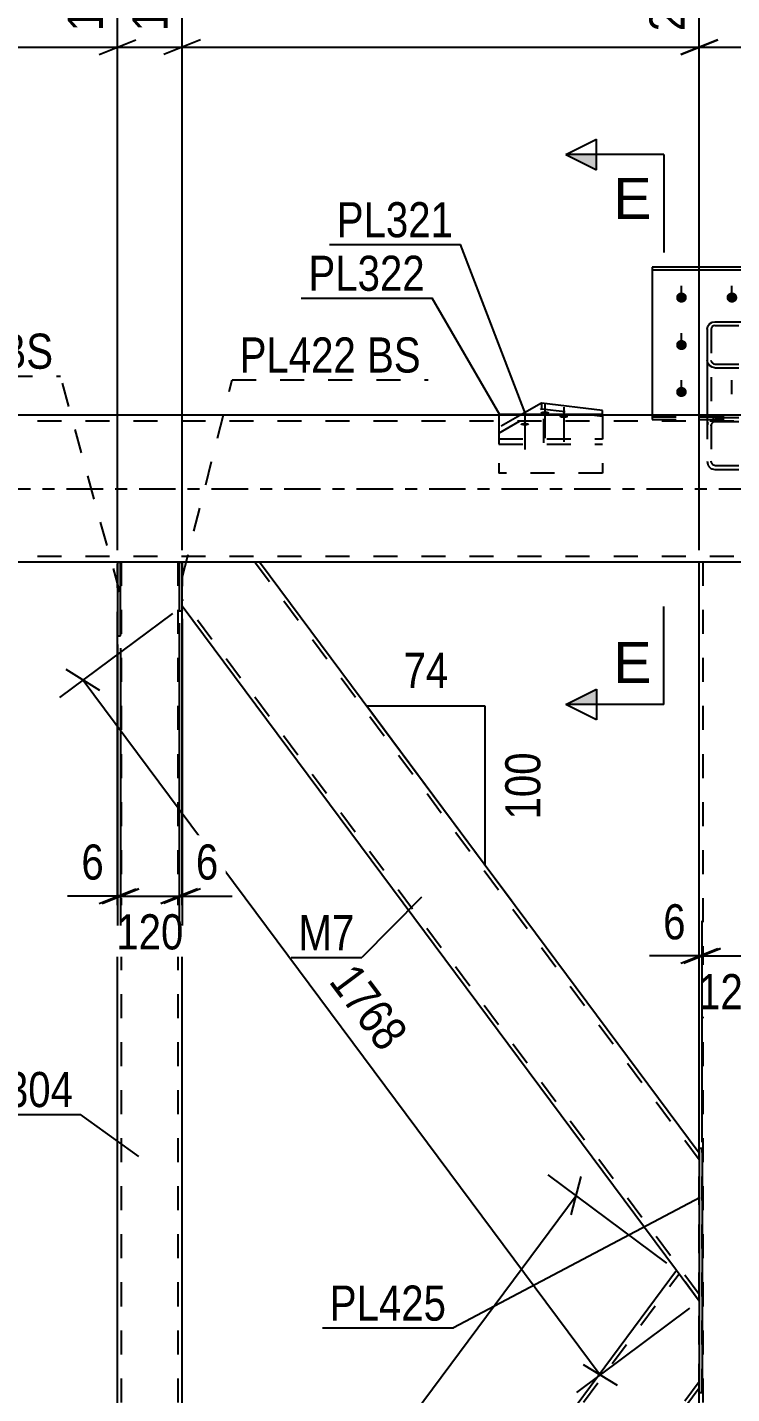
# Model space of a CAD drawing. Header units: millimetres. Extents: x -46 to 795, y -443 to 151.
# Drawn here: x 29.5 to 87, y -73.9 to 37.7 of the extents above; entities that cross this region are included whole.
import ezdxf

# ---------------------------------------------------------------- set-up
doc = ezdxf.new("R2010")
doc.units = ezdxf.units.MM
doc.linetypes.add('DXK_LINE_DOT2', pattern=[3.9198, 1.9599, -1.9599])
doc.linetypes.add('DXK_LINE_DOT3', pattern=[5.9187, 2.979, -0.9799, 0.9799, -0.9799])
doc.styles.add('Arial', font='ARIAL.TTF', dxfattribs={"height": 0.2})
doc.styles.add('Arial Narrow', font='ARIALN.TTF', dxfattribs={"height": 0.2})

# ---------------------------------------------------------------- blocks, each defined once
blk = doc.blocks.new('Part-761550593-3111 - 3006')
at = {"color": 2, "linetype": 'Continuous'}
for p, q in [((37.14, -6), (36.9, -6)), ((36.9, -6), (36.9, -12)), ((37.14, -12), (37.14, -6)), ((36.9, -12), (37.14, -12))]:
    blk.add_line(p, q, dxfattribs=at)
blk = doc.blocks.new('Part-761550593-3012 - 3006')
at = {"color": 2, "linetype": 'Continuous'}
for p, q in [((84.64, -53.83), (84.4, -53.83)), ((84.4, -53.83), (84.4, -73.77)), ((84.64, -53.83), (84.64, -73.77)), ((84.64, -73.77), (84.4, -73.77))]:
    blk.add_line(p, q, dxfattribs=at)
blk = doc.blocks.new('Part-761550593-3013 - 3006')
at = {"color": 7, "linetype": 'DXK_LINE_DOT2'}
for p, q in [((84.4, -73.77), (84.4, -53.83)), ((84.64, -53.83), (84.4, -53.83)), ((84.64, -73.77), (84.64, -53.83)), ((84.64, -73.77), (84.4, -73.77))]:
    blk.add_line(p, q, dxfattribs=at)
blk = doc.blocks.new('Part-761550593-3121 - 3006')
at = {"color": 2, "linetype": 'Continuous'}
for p, q in [((42.18, -6), (41.94, -6)), ((41.94, -6), (41.94, -9.97)), ((42.18, -9.97), (42.18, -6)), ((41.94, -9.97), (42.18, -9.97))]:
    blk.add_line(p, q, dxfattribs=at)
blk = doc.blocks.new('Part-761550593-3068 - 3006')
at = {"color": 7, "linetype": 'DXK_LINE_DOT2'}
for p, q in [((42.18, -6), (36.9, -6)), ((36.9, -12), (36.9, -6)), ((37.22, -121.6), (37.22, -6)), ((41.86, -121.6), (41.86, -6)), ((42.18, -9.97), (42.18, -6))]:
    blk.add_line(p, q, dxfattribs=at)
at = {"color": 2, "linetype": 'Continuous'}
for p, q in [((42.18, -117.63), (42.18, -9.97)), ((36.9, -115.6), (36.9, -12))]:
    blk.add_line(p, q, dxfattribs=at)
blk = doc.blocks.new('Bolt-761550593-3147 - 3006')
at = {"linetype": 'Continuous'}
for points in [[(82.94, 16.02), (83.03, 16.01), (83.12, 15.99), (83.2, 15.94), (83.27, 15.89), (83.32, 15.82), (83.36, 15.74), (83.38, 15.65), (83.38, 15.57), (83.36, 15.48), (83.32, 15.4), (83.27, 15.33), (83.2, 15.27), (83.12, 15.23), (83.03, 15.2), (82.94, 15.2), (82.85, 15.2), (82.76, 15.23), (82.68, 15.27), (82.62, 15.33), (82.56, 15.4), (82.52, 15.48), (82.51, 15.57), (82.51, 15.65), (82.52, 15.74), (82.56, 15.82), (82.62, 15.89), (82.68, 15.94), (82.76, 15.99), (82.85, 16.01)], [(87.06, 16.02), (87.15, 16.01), (87.24, 15.99), (87.32, 15.94), (87.39, 15.89), (87.44, 15.82), (87.48, 15.74), (87.5, 15.65), (87.5, 15.57), (87.48, 15.48), (87.44, 15.4), (87.39, 15.33), (87.32, 15.27), (87.24, 15.23), (87.15, 15.2), (87.06, 15.2), (86.97, 15.2), (86.88, 15.23), (86.8, 15.27), (86.74, 15.33), (86.68, 15.4), (86.64, 15.48), (86.63, 15.57), (86.63, 15.65), (86.64, 15.74), (86.68, 15.82), (86.74, 15.89), (86.8, 15.94), (86.88, 15.99), (86.97, 16.01)], [(91.14, 16.02), (91.23, 16.01), (91.32, 15.99), (91.4, 15.94), (91.47, 15.89), (91.52, 15.82), (91.56, 15.74), (91.58, 15.65), (91.58, 15.57), (91.56, 15.48), (91.52, 15.4), (91.47, 15.33), (91.4, 15.27), (91.32, 15.23), (91.23, 15.2), (91.14, 15.2), (91.05, 15.2), (90.96, 15.23), (90.88, 15.27), (90.82, 15.33), (90.76, 15.4), (90.72, 15.48), (90.71, 15.57), (90.71, 15.65), (90.72, 15.74), (90.76, 15.82), (90.82, 15.89), (90.88, 15.94), (90.96, 15.99), (91.05, 16.01)], [(82.94, 12.15), (83.03, 12.14), (83.12, 12.11), (83.2, 12.07), (83.27, 12.01), (83.32, 11.94), (83.36, 11.86), (83.38, 11.78), (83.38, 11.69), (83.36, 11.61), (83.32, 11.53), (83.27, 11.46), (83.2, 11.4), (83.12, 11.36), (83.03, 11.33), (82.94, 11.32), (82.85, 11.33), (82.76, 11.36), (82.68, 11.4), (82.62, 11.46), (82.56, 11.53), (82.52, 11.61), (82.51, 11.69), (82.51, 11.78), (82.52, 11.86), (82.56, 11.94), (82.62, 12.01), (82.68, 12.07), (82.76, 12.11), (82.85, 12.14)], [(91.14, 12.15), (91.23, 12.14), (91.32, 12.11), (91.4, 12.07), (91.47, 12.01), (91.52, 11.94), (91.56, 11.86), (91.58, 11.78), (91.58, 11.69), (91.56, 11.61), (91.52, 11.53), (91.47, 11.46), (91.4, 11.4), (91.32, 11.36), (91.23, 11.33), (91.14, 11.32), (91.05, 11.33), (90.96, 11.36), (90.88, 11.4), (90.82, 11.46), (90.76, 11.53), (90.72, 11.61), (90.71, 11.69), (90.71, 11.78), (90.72, 11.86), (90.76, 11.94), (90.82, 12.01), (90.88, 12.07), (90.96, 12.11), (91.05, 12.14)], [(82.94, 8.32), (83.03, 8.31), (83.12, 8.28), (83.2, 8.24), (83.27, 8.18), (83.32, 8.11), (83.36, 8.03), (83.38, 7.95), (83.38, 7.86), (83.36, 7.78), (83.32, 7.7), (83.27, 7.63), (83.2, 7.57), (83.12, 7.53), (83.03, 7.5), (82.94, 7.49), (82.85, 7.5), (82.76, 7.53), (82.68, 7.57), (82.62, 7.63), (82.56, 7.7), (82.52, 7.78), (82.51, 7.86), (82.51, 7.95), (82.52, 8.03), (82.56, 8.11), (82.62, 8.18), (82.68, 8.24), (82.76, 8.28), (82.85, 8.31)], [(91.14, 8.32), (91.23, 8.31), (91.32, 8.28), (91.4, 8.24), (91.47, 8.18), (91.52, 8.11), (91.56, 8.03), (91.58, 7.95), (91.58, 7.86), (91.56, 7.78), (91.52, 7.7), (91.47, 7.63), (91.4, 7.57), (91.32, 7.53), (91.23, 7.5), (91.14, 7.49), (91.05, 7.5), (90.96, 7.53), (90.88, 7.57), (90.82, 7.63), (90.76, 7.7), (90.72, 7.78), (90.71, 7.86), (90.71, 7.95), (90.72, 8.03), (90.76, 8.11), (90.82, 8.18), (90.88, 8.24), (90.96, 8.28), (91.05, 8.31)]]:
    blk.add_hatch(color=1, dxfattribs=at).paths.add_polyline_path(points)
at = {"color": 1, "linetype": 'Continuous'}
for p, q in [((82.94, 15.43), (82.94, 16.57)), ((87.06, 15.43), (87.06, 16.57)), ((91.14, 15.43), (91.14, 16.57)), ((82.94, 11.56), (82.94, 12.69)), ((91.14, 11.56), (91.14, 12.69)), ((82.94, 7.73), (82.94, 8.86)), ((91.14, 7.73), (91.14, 8.86))]:
    blk.add_line(p, q, dxfattribs=at)
at = {"color": 1, "linetype": 'DXK_LINE_DOT2'}
blk.add_line((87.06, 7.73), (87.06, 8.86), dxfattribs=at)
blk = doc.blocks.new('Part-761550593-3083 - 3006')
at = {"color": 2, "linetype": 'Continuous'}
for p, q in [((82.55, -63.8), (42.18, -118.03)), ((84.4, -66.29), (82.55, -63.8)), ((48.5, -121.6), (84.4, -73.37)), ((47.7, -121.6), (42.18, -121.6)), ((48.48, -121.6), (47.7, -121.6))]:
    blk.add_line(p, q, dxfattribs=at)
at = {"color": 7, "linetype": 'DXK_LINE_DOT2'}
for p, q in [((42.18, -118.56), (82.75, -64.07)), ((84.4, -73.37), (84.4, -66.29)), ((48.1, -121.6), (84.4, -72.83)), ((42.18, -118.03), (42.18, -121.6)), ((48.5, -121.6), (48.48, -121.6)), ((48.5, -121.6), (48.48, -121.6))]:
    blk.add_line(p, q, dxfattribs=at)
blk = doc.blocks.new('Part-761550593-3106 - 3006')
at = {"color": 7, "linetype": 'DXK_LINE_DOT2'}
for p, q in [((36.9, -6), (37.14, -6)), ((36.9, -6), (36.9, -12)), ((37.14, -6), (37.14, -12)), ((36.9, -12), (37.14, -12))]:
    blk.add_line(p, q, dxfattribs=at)
blk = doc.blocks.new('Part-761550593-3116 - 3006')
at = {"color": 7, "linetype": 'DXK_LINE_DOT2'}
for p, q in [((41.94, -6), (42.18, -6)), ((41.94, -6), (41.94, -9.97)), ((42.18, -6), (42.18, -9.97)), ((41.94, -9.97), (42.18, -9.97))]:
    blk.add_line(p, q, dxfattribs=at)
blk = doc.blocks.new('Bolt-761550593-3146 - 3006')
at = {"linetype": 'Continuous'}
for points in [[(71.79, 6.09), (71.72, 6.09), (71.64, 6.1), (71.58, 6.11), (71.52, 6.13), (71.48, 6.15), (71.45, 6.17), (71.43, 6.2), (71.43, 6.22), (71.45, 6.25), (71.48, 6.27), (71.52, 6.29), (71.58, 6.31), (71.64, 6.32), (71.72, 6.33), (71.79, 6.33), (71.87, 6.33), (71.94, 6.32), (72, 6.31), (72.06, 6.29), (72.1, 6.27), (72.13, 6.25), (72.15, 6.22), (72.15, 6.2), (72.13, 6.17), (72.1, 6.15), (72.06, 6.13), (72, 6.11), (71.94, 6.1), (71.87, 6.09)], [(73.34, 5.77), (73.26, 5.77), (73.19, 5.78), (73.12, 5.79), (73.07, 5.81), (73.02, 5.83), (72.99, 5.86), (72.98, 5.88), (72.98, 5.91), (72.99, 5.93), (73.02, 5.96), (73.07, 5.98), (73.12, 5.99), (73.19, 6.01), (73.26, 6.01), (73.34, 6.02), (73.41, 6.01), (73.48, 6.01), (73.55, 5.99), (73.6, 5.98), (73.65, 5.96), (73.68, 5.93), (73.69, 5.91), (73.69, 5.88), (73.68, 5.86), (73.65, 5.83), (73.6, 5.81), (73.55, 5.79), (73.48, 5.78), (73.41, 5.77)], [(70.15, 5.15), (70.07, 5.15), (70, 5.16), (69.94, 5.17), (69.88, 5.19), (69.84, 5.21), (69.81, 5.23), (69.79, 5.26), (69.79, 5.28), (69.81, 5.31), (69.84, 5.33), (69.88, 5.35), (69.94, 5.37), (70, 5.38), (70.07, 5.39), (70.15, 5.39), (70.22, 5.39), (70.3, 5.38), (70.36, 5.37), (70.42, 5.35), (70.46, 5.33), (70.49, 5.31), (70.51, 5.28), (70.51, 5.26), (70.49, 5.23), (70.46, 5.21), (70.42, 5.19), (70.36, 5.17), (70.3, 5.16), (70.22, 5.15)]]:
    blk.add_hatch(color=1, dxfattribs=at).paths.add_polyline_path(points)
at = {"color": 1, "linetype": 'Continuous'}
for p, q in [((71.79, 6.96), (71.79, 4.14)), ((70.15, 6.02), (70.15, 3.2)), ((73.34, 6.65), (73.34, 3.83))]:
    blk.add_line(p, q, dxfattribs=at)
at = {"color": 1, "linetype": 'DXK_LINE_DOT2'}
blk.add_line((71.69, 5.71), (71.69, 2.89), dxfattribs=at)
blk = doc.blocks.new('Part-761550593-3196 - 3006')
at = {"color": 2, "linetype": 'Continuous'}
for p, q in [((608.54, 6), (20.9, 6)), ((36.9, -6), (20.9, -6)), ((41.94, -6), (37.14, -6)), ((42.18, -6), (42.18, -6)), ((125.6, -6), (48.48, -6))]:
    blk.add_line(p, q, dxfattribs=at)
at = {"color": 7, "linetype": 'DXK_LINE_DOT2'}
for p, q in [((608.54, 5.52), (20.9, 5.52)), ((608.54, -5.52), (20.9, -5.52)), ((37.14, -6), (36.9, -6)), ((608.54, -6), (41.94, -6)), ((42.18, -6), (41.94, -6)), ((48.48, -6), (42.18, -6))]:
    blk.add_line(p, q, dxfattribs=at)
at = {"color": 7, "linetype": 'DXK_LINE_DOT3'}
blk.add_line((20.9, 0), (608.54, 0), dxfattribs=at)
blk = doc.blocks.new('Part-761550593-3250 - 3006')
at = {"color": 2, "linetype": 'Continuous'}
for p, q in [((85.09, 13.26), (85.23, 13.46)), ((85.23, 13.46), (85.44, 13.59)), ((85.44, 13.59), (85.68, 13.64)), ((85.68, 13.64), (88.4, 13.64)), ((88.4, 13.64), (88.65, 13.59)), ((88.65, 13.59), (88.86, 13.46)), ((88.86, 13.46), (88.99, 13.26)), ((85.04, 13.03), (85.09, 13.26)), ((85.04, 13.03), (85.04, 6)), ((88.99, 13.26), (89.04, 13.03)), ((89.04, 13.03), (89.04, 6))]:
    blk.add_line(p, q, dxfattribs=at)
at = {"color": 7, "linetype": 'DXK_LINE_DOT2'}
for p, q in [((85.39, 13.15), (85.36, 13.03)), ((85.36, 13.03), (85.36, 2.25)), ((85.46, 13.25), (85.39, 13.15)), ((85.56, 13.31), (85.46, 13.25)), ((85.68, 13.33), (85.56, 13.31)), ((85.68, 13.33), (88.4, 13.33)), ((88.53, 13.31), (88.4, 13.33)), ((88.63, 13.25), (88.53, 13.31)), ((88.7, 13.15), (88.63, 13.25)), ((88.72, 13.03), (88.7, 13.15)), ((88.72, 13.03), (88.72, 2.25)), ((85.09, 10.25), (85.04, 10.48)), ((85.23, 10.05), (85.09, 10.25)), ((85.44, 9.92), (85.23, 10.05)), ((85.39, 10.36), (85.36, 10.48)), ((85.44, 10.29), (85.39, 10.36)), ((85.46, 10.27), (85.44, 10.29)), ((85.46, 10.27), (85.56, 10.2)), ((85.56, 10.2), (85.68, 10.18)), ((85.68, 10.18), (88.4, 10.18)), ((88.4, 10.18), (88.53, 10.2)), ((88.53, 10.2), (88.63, 10.27)), ((88.63, 10.27), (88.65, 10.29)), ((88.65, 10.29), (88.7, 10.36)), ((88.86, 10.05), (88.65, 9.92)), ((88.7, 10.36), (88.72, 10.48)), ((88.99, 10.25), (88.86, 10.05)), ((89.04, 10.48), (88.99, 10.25)), ((85.68, 9.88), (85.44, 9.92)), ((85.68, 9.88), (88.4, 9.88)), ((88.65, 9.92), (88.4, 9.88)), ((85.04, 6), (85.04, 2.25)), ((85.68, 5.83), (85.44, 5.77)), ((85.68, 5.83), (88.4, 5.83)), ((88.65, 5.77), (88.4, 5.83)), ((89.04, 6), (89.04, 2.25)), ((85.09, 5.41), (85.04, 5.14)), ((85.36, 5.14), (85.39, 5.28)), ((85.56, 5.46), (85.68, 5.49)), ((85.68, 5.49), (88.4, 5.49)), ((88.4, 5.49), (88.53, 5.46)), ((88.7, 5.28), (88.72, 5.14)), ((89.04, 5.14), (88.99, 5.41)), ((85.04, 2.25), (85.09, 1.99)), ((85.39, 2.12), (85.36, 2.25)), ((88.72, 2.25), (88.7, 2.12)), ((88.99, 1.99), (89.04, 2.25)), ((85.44, 1.62), (85.68, 1.57)), ((85.68, 1.91), (85.56, 1.94)), ((85.68, 1.91), (88.4, 1.91)), ((85.68, 1.57), (88.4, 1.57)), ((88.53, 1.94), (88.4, 1.91)), ((88.4, 1.57), (88.65, 1.62))]:
    blk.add_line(p, q, dxfattribs=at)
for centre, radius, start, end in [((88.37, 5.17), 0.662, 20.7583, 65.68), ((85.7, 5.16), 0.331, 114.32, 159.2417), ((88.39, 5.16), 0.331, 20.7583, 65.68), ((85.71, 2.22), 0.662, 200.7583, 245.68), ((85.7, 2.24), 0.331, 200.7583, 245.68), ((88.39, 2.24), 0.331, 294.32, 339.2417), ((88.37, 2.22), 0.662, 294.32, 339.2417)]:
    blk.add_arc(centre, radius, start, end, dxfattribs=at)
blk = doc.blocks.new('Part-761550593-3251 - 3006')
at = {"color": 2, "linetype": 'Continuous'}
for p, q in [((68.02, 6.08), (68.02, 6)), ((68.02, 6.08), (76.5, 6.08)), ((76.5, 6.08), (76.5, 6))]:
    blk.add_line(p, q, dxfattribs=at)
at = {"color": 7, "linetype": 'DXK_LINE_DOT2'}
for p, q in [((68.02, 6), (68.02, 1.28)), ((76.5, 6), (76.5, 1.28)), ((76.5, 1.28), (68.02, 1.28))]:
    blk.add_line(p, q, dxfattribs=at)
blk = doc.blocks.new('Part-761550593-3252 - 3006')
at = {"color": 2, "linetype": 'Continuous'}
for p, q in [((93.54, 18.08), (80.54, 18.08)), ((80.54, 18.08), (80.54, 6)), ((80.54, 17.86), (93.54, 17.86)), ((93.54, 18.08), (93.54, 6))]:
    blk.add_line(p, q, dxfattribs=at)
at = {"color": 7, "linetype": 'DXK_LINE_DOT2'}
for p, q in [((80.54, 6), (80.54, 5.65)), ((80.54, 5.87), (93.54, 5.87)), ((80.54, 5.65), (93.54, 5.65)), ((93.54, 6), (93.54, 5.65))]:
    blk.add_line(p, q, dxfattribs=at)
blk = doc.blocks.new('Part-761550593-3373 - 3006')
at = {"color": 2, "linetype": 'Continuous'}
for p, q in [((48.48, -6), (42.18, -6)), ((84.4, -54.23), (48.5, -6)), ((82.55, -63.8), (42.18, -9.57))]:
    blk.add_line(p, q, dxfattribs=at)
at = {"color": 7, "linetype": 'DXK_LINE_DOT2'}
for p, q in [((42.18, -9.57), (42.18, -6)), ((84.4, -54.77), (48.1, -6)), ((48.5, -6), (48.48, -6)), ((48.5, -6), (48.48, -6)), ((84.4, -65.75), (42.18, -9.04)), ((84.4, -66.29), (84.4, -54.23)), ((84.4, -66.29), (82.55, -63.8))]:
    blk.add_line(p, q, dxfattribs=at)
blk = doc.blocks.new('Part-761550593-3383 - 3006')
at = {"color": 2, "linetype": 'Continuous'}
for p, q in [((84.4, -53.83), (84.4, -6)), ((84.4, -121.6), (84.4, -73.77))]:
    blk.add_line(p, q, dxfattribs=at)
at = {"color": 7, "linetype": 'DXK_LINE_DOT2'}
for p, q in [((89.68, -6), (84.4, -6)), ((84.72, -121.6), (84.72, -6)), ((84.4, -73.77), (84.4, -53.83))]:
    blk.add_line(p, q, dxfattribs=at)
blk = doc.blocks.new('Part-761550593-3463 - 3006')
at = {"color": 2, "linetype": 'Continuous'}
for p, q in [((71.51, 6.98), (69.93, 6.08)), ((76.5, 6.39), (71.51, 6.98)), ((76.5, 6.08), (76.5, 6.39))]:
    blk.add_line(p, q, dxfattribs=at)
at = {"color": 7, "linetype": 'DXK_LINE_DOT2'}
for p, q in [((71.51, 6.98), (71.51, 6.53)), ((68.02, 4.54), (71.51, 6.53)), ((69.93, 6.08), (68.02, 4.99)), ((71.51, 6.53), (76.5, 5.93)), ((76.5, 6.08), (76.5, 3.64)), ((68.02, 4.99), (68.02, 3.64)), ((68.02, 4.09), (76.5, 4.09)), ((68.02, 3.64), (76.5, 3.64))]:
    blk.add_line(p, q, dxfattribs=at)
blk = doc.blocks.new('AngleDimension-761550593-14930 - 3006')
at = {"color": 7, "linetype": 'Continuous'}
for p, q in [((66.92, -17.75), (57.24, -17.75)), ((66.92, -30.74), (57.24, -17.75)), ((66.92, -30.74), (66.92, -17.75)), ((69.08, -33.65), (66.92, -30.74))]:
    blk.add_line(p, q, dxfattribs=at)
at = {"color": 0}
for points in [[(64.51, -16.85), (64.51, -12.65), (59.65, -12.65), (59.65, -16.85)], [(72.02, -20.91), (67.82, -20.91), (67.82, -27.59), (72.02, -27.59)]]:
    blk.add_wipeout(points, dxfattribs=at)
at = {"color": 3, "style": 'Arial Narrow'}
blk.add_text('74', height=2.863, dxfattribs=at).set_placement((60.25, -16.25))
blk.add_text('100', height=2.863, rotation=90.0002, dxfattribs=at).set_placement((71.42, -26.99))
blk = doc.blocks.new('StraightDimension-761550593-4022 - 3006')
at = {"color": 7, "linetype": 'Continuous'}
for p, q in [((81.75, -63.2), (72.06, -55.99)), ((73.93, -59.25), (74.76, -56.13)), ((33.97, -111.91), (74.34, -57.69)), ((41.38, -117.43), (31.68, -110.21)), ((34.39, -110.35), (33.56, -113.48))]:
    blk.add_line(p, q, dxfattribs=at)
at = {"color": 0}
blk.add_wipeout([(56.1, -80.94), (52.73, -78.43), (47.64, -85.26), (51.01, -87.77)], dxfattribs=at)
at = {"color": 3, "style": 'Arial Narrow'}
blk.add_text('1690', height=2.863, rotation=53.3309, dxfattribs=at).set_placement((50.89, -86.93))
blk = doc.blocks.new('StraightDimension-761550593-4041 - 3006')
at = {"color": 7, "linetype": 'Continuous'}
for p, q in [((41.38, -10.17), (32.15, -17.04)), ((35.45, -16.45), (32.7, -14.76)), ((34.08, -15.61), (76.3, -72.32)), ((83.6, -66.88), (74.38, -73.75)), ((74.92, -71.47), (77.68, -73.16))]:
    blk.add_line(p, q, dxfattribs=at)
at = {"color": 0}
blk.add_wipeout([(58.33, -46.93), (61.7, -44.42), (56.62, -37.59), (53.25, -40.1)], dxfattribs=at)
at = {"color": 3, "style": 'Arial Narrow'}
blk.add_text('1768', height=2.863, rotation=-53.3309, dxfattribs=at).set_placement((54.09, -40.22))
blk = doc.blocks.new('StraightDimension-761550593-4488 - 3006')
at = {"color": 7, "linetype": 'Continuous'}
blk.add_line((35.9, -6), (7.61, -6), dxfattribs=at)
blk = doc.blocks.new('StraightDimension-761550593-12490 - 3006')
at = {"color": 7, "linetype": 'Continuous'}
for p, q in [((41.94, -10.97), (41.94, -36.09)), ((37.14, -13), (37.14, -36.09)), ((35.64, -33.84), (38.64, -32.64)), ((37.14, -33.24), (41.94, -33.24)), ((43.44, -32.64), (40.44, -33.84))]:
    blk.add_line(p, q, dxfattribs=at)
at = {"color": 0}
blk.add_wipeout([(42.88, -38.19), (42.88, -33.99), (36.2, -33.99), (36.2, -38.19)], dxfattribs=at)
at = {"color": 3, "style": 'Arial Narrow'}
blk.add_text('120', height=2.863, dxfattribs=at).set_placement((36.8, -37.59))
blk = doc.blocks.new('StraightDimension-761550593-12489 - 3006')
at = {"color": 7, "linetype": 'Continuous'}
for p, q in [((41.94, -10.97), (41.94, -35.64)), ((42.18, -10.61), (42.18, -35.64)), ((40.44, -33.84), (43.44, -32.64)), ((43.68, -32.64), (40.68, -33.84)), ((41.94, -33.24), (42.18, -33.24)), ((42.18, -33.24), (46.26, -33.24)), ((42.18, -33.24), (46.26, -33.24))]:
    blk.add_line(p, q, dxfattribs=at)
at = {"color": 0}
blk.add_wipeout([(45.73, -32.49), (45.73, -28.29), (42.7, -28.29), (42.7, -32.49)], dxfattribs=at)
at = {"color": 3, "style": 'Arial Narrow'}
blk.add_text('6', height=2.86, dxfattribs=at).set_placement((43.3, -31.89))
blk = doc.blocks.new('StraightDimension-761550593-11439 - 3006')
at = {"color": 7, "linetype": 'Continuous'}
for p, q in [((84.4, -5), (84.4, 44.66)), ((125.58, -5), (125.58, 44.66)), ((85.9, 36.65), (82.9, 35.45)), ((84.4, 36.05), (125.58, 36.05)), ((124.08, 35.45), (127.08, 36.65))]:
    blk.add_line(p, q, dxfattribs=at)
at = {"color": 0, "linetype": 'Continuous'}
blk.add_wipeout([(124.98, 45.26), (120.78, 45.26), (120.78, 36.75), (124.98, 36.75)], dxfattribs=at)
at = {"color": 3, "linetype": 'Continuous', "style": 'Arial Narrow'}
blk.add_text('3500', height=2.863, rotation=90.0002, dxfattribs=at).set_placement((124.38, 37.35))
blk = doc.blocks.new('StraightDimension-761550593-11440 - 3006')
at = {"color": 7, "linetype": 'Continuous'}
for p, q in [((42.18, -5), (42.18, 44.66)), ((84.4, -5), (84.4, 44.66)), ((43.68, 36.65), (40.68, 35.45)), ((42.18, 36.05), (84.4, 36.05)), ((82.9, 35.45), (85.9, 36.65))]:
    blk.add_line(p, q, dxfattribs=at)
at = {"color": 0, "linetype": 'Continuous'}
blk.add_wipeout([(83.8, 45.26), (79.6, 45.26), (79.6, 36.75), (83.8, 36.75)], dxfattribs=at)
at = {"color": 3, "linetype": 'Continuous', "style": 'Arial Narrow'}
blk.add_text('2471', height=2.863, rotation=90.0002, dxfattribs=at).set_placement((83.2, 37.35))
blk = doc.blocks.new('StraightDimension-761550593-11441 - 3006')
at = {"color": 7, "linetype": 'Continuous'}
for p, q in [((36.9, -5), (36.9, 44.66)), ((42.18, -5), (42.18, 44.66)), ((35.4, 35.45), (38.4, 36.65)), ((36.9, 36.05), (42.18, 36.05)), ((43.68, 36.65), (40.68, 35.45))]:
    blk.add_line(p, q, dxfattribs=at)
at = {"color": 0, "linetype": 'Continuous'}
blk.add_wipeout([(41.58, 45.26), (37.38, 45.26), (37.38, 36.75), (41.58, 36.75)], dxfattribs=at)
at = {"color": 3, "linetype": 'Continuous', "style": 'Arial Narrow'}
blk.add_text('1415', height=2.863, rotation=90.0002, dxfattribs=at).set_placement((40.98, 37.35))
blk = doc.blocks.new('StraightDimension-761550593-11442 - 3006')
at = {"color": 7, "linetype": 'Continuous'}
for p, q in [((36.9, -5), (36.9, 44.66)), ((0, 7), (0, 39.18)), ((1.5, 36.65), (-1.5, 35.45)), ((0, 36.05), (36.9, 36.05)), ((35.4, 35.45), (38.4, 36.65))]:
    blk.add_line(p, q, dxfattribs=at)
at = {"color": 0, "linetype": 'Continuous'}
for points in [[(36.3, 45.26), (32.1, 45.26), (32.1, 36.75), (36.3, 36.75)], [(-0.6, 39.78), (-4.8, 39.78), (-4.8, 36.75), (-0.6, 36.75)]]:
    blk.add_wipeout(points, dxfattribs=at)
at = {"color": 3, "linetype": 'Continuous', "style": 'Arial Narrow'}
for s, height, p in [('1283', 2.863, (35.7, 37.35)), ('0', 2.86, (-1.2, 37.35))]:
    blk.add_text(s, height=height, rotation=90.0002, dxfattribs=at).set_placement(p)
blk = doc.blocks.new('StraightDimension-761550593-12284 - 3006')
at = {"color": 7, "linetype": 'Continuous'}
for p, q in [((84.64, -53.33), (84.64, -35.72)), ((89.44, -53.54), (89.44, -35.72)), ((83.14, -38.72), (86.14, -37.52)), ((90.94, -37.52), (87.94, -38.72)), ((84.64, -38.12), (89.44, -38.12))]:
    blk.add_line(p, q, dxfattribs=at)
at = {"color": 0}
blk.add_wipeout([(90.38, -43.07), (90.38, -38.87), (83.7, -38.87), (83.7, -43.07)], dxfattribs=at)
at = {"color": 3, "style": 'Arial Narrow'}
blk.add_text('120', height=2.863, dxfattribs=at).set_placement((84.3, -42.47))
blk = doc.blocks.new('StraightDimension-761550593-12285 - 3006')
at = {"color": 7, "linetype": 'Continuous'}
for p, q in [((84.4, -53.23), (84.4, -35.27)), ((84.64, -53.33), (84.64, -35.27)), ((82.9, -38.72), (85.9, -37.52)), ((86.14, -37.52), (83.14, -38.72)), ((84.4, -38.12), (80.32, -38.12)), ((84.4, -38.12), (80.32, -38.12)), ((84.4, -38.12), (84.64, -38.12))]:
    blk.add_line(p, q, dxfattribs=at)
at = {"color": 0}
blk.add_wipeout([(83.88, -37.37), (83.88, -33.17), (80.85, -33.17), (80.85, -37.37)], dxfattribs=at)
at = {"color": 3, "style": 'Arial Narrow'}
blk.add_text('6', height=2.86, dxfattribs=at).set_placement((81.45, -36.77))
blk = doc.blocks.new('StraightDimension-761550593-12491 - 3006')
at = {"color": 7, "linetype": 'Continuous'}
for p, q in [((36.9, -12.71), (36.9, -35.64)), ((37.14, -13), (37.14, -35.64)), ((36.9, -33.24), (32.82, -33.24)), ((36.9, -33.24), (32.82, -33.24)), ((35.4, -33.84), (38.4, -32.64)), ((38.64, -32.64), (35.64, -33.84)), ((36.9, -33.24), (37.14, -33.24))]:
    blk.add_line(p, q, dxfattribs=at)
at = {"color": 0}
blk.add_wipeout([(36.37, -32.49), (36.37, -28.29), (33.35, -28.29), (33.35, -32.49)], dxfattribs=at)
at = {"color": 3, "style": 'Arial Narrow'}
blk.add_text('6', height=2.86, dxfattribs=at).set_placement((33.95, -31.89))
blk = doc.blocks.new('Mark-761550593-3008 - 3006')
at = {"color": 30, "linetype": 'Continuous'}
for p in [(84.46, -57.83), (53.63, -68.49)]:
    blk.add_line(p, (64.33, -68.49), dxfattribs=at)
at = {"color": 0}
blk.add_wipeout([(63.73, -67.89), (63.73, -64.89), (54.23, -64.89), (54.23, -67.89)], dxfattribs=at)
blk.add_wipeout([(63.73, -67.89), (63.73, -64.89), (54.23, -64.89), (54.23, -67.89)], dxfattribs=at)
at = {"color": 3, "style": 'Arial Narrow'}
blk.add_text('PL425', height=2.863, dxfattribs=at).set_placement((54.23, -67.89))
blk = doc.blocks.new('Mark-761550593-3064 - 3006')
at = {"color": 30, "linetype": 'Continuous'}
for p in [(22.63, -51.06), (38.64, -54.49)]:
    blk.add_line(p, (33.88, -51.06), dxfattribs=at)
at = {"color": 0}
blk.add_wipeout([(33.28, -50.46), (33.28, -47.46), (23.23, -47.46), (23.23, -50.46)], dxfattribs=at)
blk.add_wipeout([(33.28, -50.46), (33.28, -47.46), (23.23, -47.46), (23.23, -50.46)], dxfattribs=at)
at = {"color": 3, "style": 'Arial Narrow'}
blk.add_text('M1304', height=2.863, dxfattribs=at).set_placement((23.23, -50.46))
blk = doc.blocks.new('Mark-761550593-14864 - 3006')
at = {"color": 30, "linetype": 'Continuous'}
for p in [(54.2, 19.93), (70.2, 6.12)]:
    blk.add_line(p, (64.9, 19.93), dxfattribs=at)
at = {"color": 0}
blk.add_wipeout([(64.3, 20.53), (64.3, 23.53), (54.8, 23.53), (54.8, 20.53)], dxfattribs=at)
blk.add_wipeout([(64.3, 20.53), (64.3, 23.53), (54.8, 23.53), (54.8, 20.53)], dxfattribs=at)
at = {"color": 3, "style": 'Arial Narrow'}
blk.add_text('PL321', height=2.863, dxfattribs=at).set_placement((54.8, 20.53))
blk = doc.blocks.new('Mark-761550593-3369 - 3006')
at = {"color": 30, "linetype": 'Continuous'}
for p in [(61.72, -33.34), (51.07, -38.26)]:
    blk.add_line(p, (56.84, -38.26), dxfattribs=at)
at = {"color": 0}
blk.add_wipeout([(56.24, -37.66), (56.24, -34.66), (51.67, -34.66), (51.67, -37.66)], dxfattribs=at)
blk.add_wipeout([(56.24, -37.66), (56.24, -34.66), (51.67, -34.66), (51.67, -37.66)], dxfattribs=at)
at = {"color": 3, "style": 'Arial Narrow'}
blk.add_text('M7', height=2.863, dxfattribs=at).set_placement((51.67, -37.66))
blk = doc.blocks.new('Mark-761550593-14861 - 3006')
at = {"color": 30, "linetype": 'Continuous'}
for p in [(51.89, 15.56), (68.1, 6.03)]:
    blk.add_line(p, (62.6, 15.56), dxfattribs=at)
at = {"color": 0}
blk.add_wipeout([(62, 16.16), (62, 19.16), (52.49, 19.16), (52.49, 16.16)], dxfattribs=at)
blk.add_wipeout([(62, 16.16), (62, 19.16), (52.49, 19.16), (52.49, 16.16)], dxfattribs=at)
at = {"color": 3, "style": 'Arial Narrow'}
blk.add_text('PL322', height=2.863, dxfattribs=at).set_placement((52.49, 16.16))
blk = doc.blocks.new('MarkSet-761550593-4855 - 3006')
at = {"color": 30, "linetype": 'DXK_LINE_DOT2'}
for p in [(16.25, 9.2), (37.08, -8.4)]:
    blk.add_line(p, (32.24, 9.2), dxfattribs=at)
at = {"color": 0}
for points in [[(26.36, 9.8), (26.36, 12.8), (16.85, 12.8), (16.85, 9.8)], [(31.64, 9.8), (31.64, 12.8), (27.26, 12.8), (27.26, 9.8)]]:
    blk.add_wipeout(points, dxfattribs=at)
for points in [[(26.36, 9.8), (26.36, 12.8), (16.85, 12.8), (16.85, 9.8)], [(31.64, 9.8), (31.64, 12.8), (27.26, 12.8), (27.26, 9.8)]]:
    blk.add_wipeout(points, dxfattribs=at)
at = {"color": 3, "style": 'Arial Narrow'}
for s, p in [('PL423', (16.85, 9.8)), ('BS', (27.26, 9.8))]:
    blk.add_text(s, height=2.863, dxfattribs=at).set_placement(p)
blk = doc.blocks.new('MarkSet-761550593-4861 - 3006')
at = {"color": 30, "linetype": 'DXK_LINE_DOT2'}
for p, q in [((42.18, -7.27), (46.27, 8.89)), ((46.27, 8.89), (62.25, 8.89))]:
    blk.add_line(p, q, dxfattribs=at)
at = {"color": 0}
for points in [[(56.37, 9.49), (56.37, 12.49), (46.87, 12.49), (46.87, 9.49)], [(61.65, 9.49), (61.65, 12.49), (57.27, 12.49), (57.27, 9.49)]]:
    blk.add_wipeout(points, dxfattribs=at)
for points in [[(56.37, 9.49), (56.37, 12.49), (46.87, 12.49), (46.87, 9.49)], [(61.65, 9.49), (61.65, 12.49), (57.27, 12.49), (57.27, 9.49)]]:
    blk.add_wipeout(points, dxfattribs=at)
at = {"color": 3, "style": 'Arial Narrow'}
for s, p in [('PL422', (46.87, 9.49)), ('BS', (57.27, 9.49))]:
    blk.add_text(s, height=2.863, dxfattribs=at).set_placement(p)
blk = doc.blocks.new('SectionMark-761550593-16027 - 3006')
at = {"linetype": 'Continuous'}
for points in [[(76, 27.28), (76, 26.03), (73.5, 27.28)], [(76, -16.35), (76, -17.6), (73.5, -17.6)]]:
    blk.add_hatch(color=6, dxfattribs=at).paths.add_polyline_path(points)
at = {"color": 6, "linetype": 'Continuous'}
for p, q in [((73.5, 27.28), (76, 28.53)), ((76, 26.03), (76, 28.53)), ((81.5, 27.28), (73.5, 27.28)), ((73.5, 27.28), (76, 26.03)), ((81.5, 27.28), (81.5, 19.28)), ((81.5, -17.6), (81.5, -9.6)), ((73.5, -17.6), (76, -16.35)), ((76, -16.35), (76, -18.85)), ((81.5, -17.6), (73.5, -17.6)), ((76, -18.85), (73.5, -17.6))]:
    blk.add_line(p, q, dxfattribs=at)
at = {"color": 0, "linetype": 'Continuous'}
for points in [[(80.5, 22.03), (80.5, 25.53), (77.39, 25.53), (77.39, 22.03)], [(80.5, -15.85), (80.5, -12.35), (77.39, -12.35), (77.39, -15.85)]]:
    blk.add_wipeout(points, dxfattribs=at)
at = {"color": 3, "linetype": 'Continuous', "style": 'Arial'}
for p in [(77.39, 22.03), (77.39, -15.85)]:
    blk.add_text('E', height=3.34, dxfattribs=at).set_placement(p)

msp = doc.modelspace()

# ---------------------------------------------------------------- block references
for name in ['Part-761550593-3252 - 3006', 'Bolt-761550593-3147 - 3006', 'Part-761550593-3250 - 3006', 'Part-761550593-3196 - 3006', 'Part-761550593-3463 - 3006', 'Bolt-761550593-3146 - 3006', 'Part-761550593-3251 - 3006', 'Part-761550593-3111 - 3006', 'Part-761550593-3068 - 3006', 'Part-761550593-3106 - 3006', 'Part-761550593-3121 - 3006', 'Part-761550593-3116 - 3006', 'Part-761550593-3373 - 3006', 'Part-761550593-3383 - 3006', 'Part-761550593-3012 - 3006', 'Part-761550593-3013 - 3006', 'Part-761550593-3083 - 3006']:
    msp.add_blockref(name, (0, 0))

# ---------------------------------------------------------------- next in the draw order: block references
for name in ['StraightDimension-761550593-11439 - 3006', 'AngleDimension-761550593-14930 - 3006', 'StraightDimension-761550593-4022 - 3006']:
    msp.add_blockref(name, (0, 0))

# ---------------------------------------------------------------- next in the draw order: block references
for name in ['StraightDimension-761550593-11440 - 3006', 'StraightDimension-761550593-4041 - 3006']:
    msp.add_blockref(name, (0, 0))

# ---------------------------------------------------------------- next in the draw order: block references
for name in ['SectionMark-761550593-16027 - 3006', 'Mark-761550593-14864 - 3006', 'StraightDimension-761550593-4488 - 3006', 'Mark-761550593-3369 - 3006', 'StraightDimension-761550593-12284 - 3006', 'Mark-761550593-3008 - 3006']:
    msp.add_blockref(name, (0, 0))

# ---------------------------------------------------------------- next in the draw order: block references
for name in ['StraightDimension-761550593-11441 - 3006', 'Mark-761550593-14861 - 3006', 'StraightDimension-761550593-12490 - 3006', 'StraightDimension-761550593-12285 - 3006', 'Mark-761550593-3064 - 3006']:
    msp.add_blockref(name, (0, 0))

# ---------------------------------------------------------------- next in the draw order: block references
for name in ['StraightDimension-761550593-11442 - 3006', 'MarkSet-761550593-4861 - 3006', 'StraightDimension-761550593-12489 - 3006', 'StraightDimension-761550593-12491 - 3006']:
    msp.add_blockref(name, (0, 0))

# ---------------------------------------------------------------- next in the draw order: block references
msp.add_blockref('MarkSet-761550593-4855 - 3006', (0, 0))

doc.saveas('drawing.dxf')
